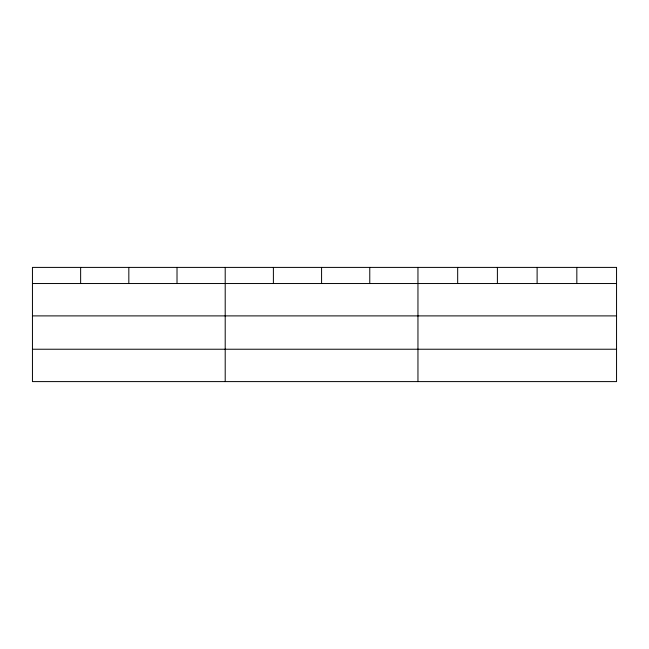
<?xml version="1.0" encoding="UTF-8"?>
<svg xmlns="http://www.w3.org/2000/svg" width="649" height="649" viewBox="0 0 649 649"><rect width="100%" height="100%" fill="white"/><g stroke="black" fill="none" stroke-linecap="round" stroke-linejoin="round"><path stroke-width="0.97" d="M32.45 283.532L616.55 283.532M32.45 315.893L616.55 315.893M32.45 349.235L616.55 349.235M576.831 267.404L576.831 283.532M537.112 267.404L537.112 283.532M497.394 267.404L497.394 283.532M457.675 267.404L457.675 283.532M417.956 267.404L417.956 381.596M369.768 267.404L369.768 283.532M321.579 267.404L321.579 283.532M273.391 267.404L273.391 283.532M225.203 267.404L225.203 381.596M177.015 267.404L177.015 283.532M128.827 267.404L128.827 283.532M80.638 267.404L80.638 283.532M616.55 267.404L32.45 267.404L32.45 381.596L616.55 381.596L616.55 267.404"/></g></svg>
